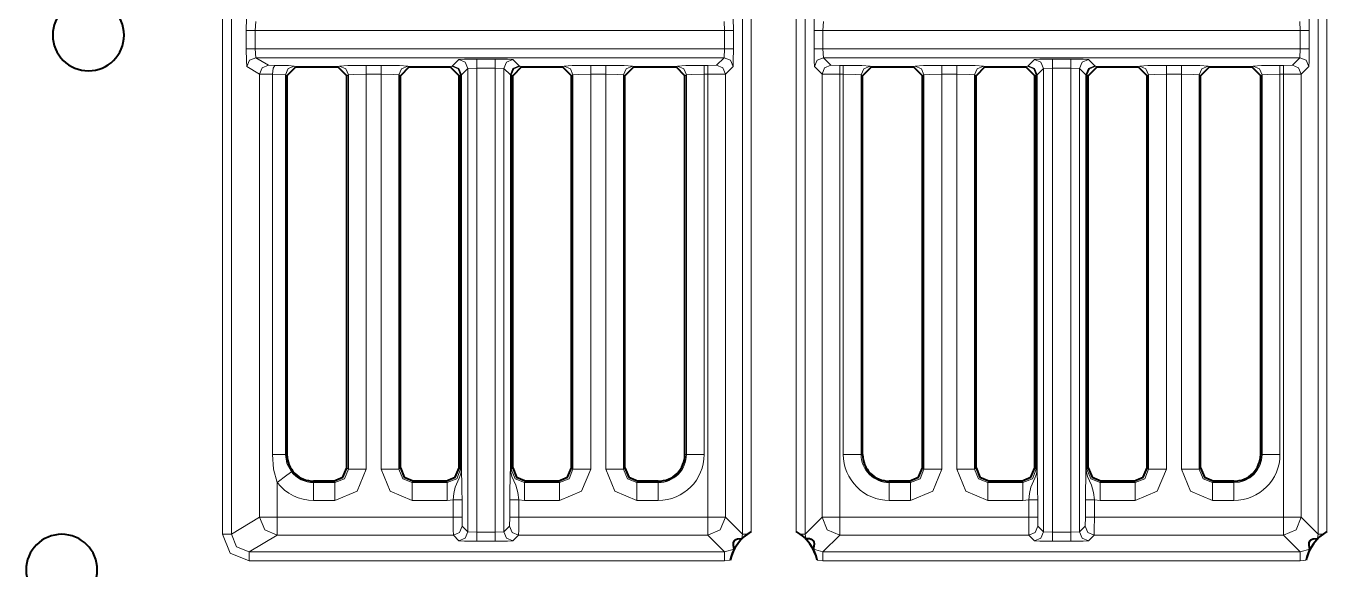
# Model space of a CAD drawing. Header units: millimetres. Extents: x 0 to 2941, y -405 to 1422.
# Drawn here: x 836.1 to 909.1, y 198.2 to 228.7 of the extents above; entities that cross this region are included whole.
import ezdxf

# ---------------------------------------------------------------- set-up
doc = ezdxf.new("R2010")
doc.units = ezdxf.units.MM
doc.layers.add('FINE', color=9, linetype='Continuous')
doc.layers.add('OUTLINE', color=7, linetype='Continuous')

msp = doc.modelspace()

# ---------------------------------------------------------------- linework, layer by layer
at = {"layer": 'FINE', "lineweight": 9}
for p, q in [((847.089, 200.202), (847.089, 254.928)), ((847.589, 254.928), (847.589, 200.202)), ((876.254, 200.203), (876.254, 254.928)), ((876.753, 254.928), (876.753, 200.348)), ((879.28, 200.348), (879.28, 254.928)), ((879.779, 254.928), (879.779, 200.203)), ((908.554, 200.203), (908.554, 254.928)), ((909.053, 254.928), (909.053, 200.348)), ((848.42, 227.428), (848.42, 228.453)), ((848.962, 228.953), (848.92, 228.453)), ((875.255, 228.453), (875.23, 228.953)), ((875.255, 227.428), (875.255, 228.453)), ((875.755, 228.453), (875.755, 227.428)), ((880.278, 227.428), (880.278, 228.453)), ((880.803, 228.953), (880.778, 228.453)), ((907.556, 228.453), (880.778, 228.453)), ((880.778, 228.453), (880.778, 227.428)), ((907.556, 228.453), (907.53, 228.953)), ((907.556, 227.428), (907.556, 228.453)), ((908.055, 228.453), (908.055, 227.428)), ((848.92, 227.428), (848.962, 226.928)), ((875.23, 226.928), (875.255, 227.428)), ((880.778, 227.428), (907.556, 227.428)), ((880.778, 227.428), (880.803, 226.928)), ((907.53, 226.928), (907.556, 227.428)), ((849.163, 226.008), (848.463, 226.428)), ((875.23, 226.928), (848.962, 226.928)), ((848.962, 226.928), (849.663, 226.507)), ((849.663, 226.507), (850.027, 226.495)), ((851.118, 226.46), (851.204, 226.417)), ((853.569, 226.417), (853.651, 226.458)), ((855.149, 226.495), (855.989, 226.495)), ((857.487, 226.458), (857.569, 226.417)), ((859.869, 226.417), (859.951, 226.458)), ((859.951, 226.458), (859.999, 226.466)), ((859.999, 226.466), (860.356, 226.823)), ((860.856, 226.323), (860.499, 225.966)), ((861.356, 226.348), (860.856, 226.323)), ((860.856, 200.331), (860.856, 226.323)), ((861.356, 226.849), (862.382, 226.849)), ((862.882, 226.323), (862.382, 226.348)), ((863.239, 225.966), (862.882, 226.323)), ((862.882, 226.323), (862.882, 200.331)), ((863.381, 226.823), (863.739, 226.466)), ((863.739, 226.466), (863.787, 226.458)), ((863.787, 226.458), (863.869, 226.417)), ((866.169, 226.417), (866.251, 226.458)), ((867.749, 226.495), (868.589, 226.495)), ((870.087, 226.458), (870.169, 226.417)), ((872.535, 226.417), (872.617, 226.458)), ((874.115, 226.495), (874.31, 226.495)), ((874.31, 226.495), (874.81, 226.508)), ((874.81, 226.508), (875.23, 226.928)), ((875.73, 226.428), (875.31, 226.008)), ((880.803, 226.928), (881.223, 226.508)), ((881.223, 226.508), (881.723, 226.495)), ((881.723, 226.495), (881.919, 226.495)), ((883.416, 226.458), (883.498, 226.417)), ((885.864, 226.417), (885.946, 226.458)), ((887.444, 226.495), (888.284, 226.495)), ((889.781, 226.458), (889.864, 226.417)), ((892.164, 226.417), (892.246, 226.458)), ((892.246, 226.458), (892.294, 226.466)), ((892.294, 226.466), (892.651, 226.823)), ((893.651, 226.348), (893.151, 226.323)), ((893.651, 226.348), (893.651, 200.306)), ((894.677, 226.348), (893.651, 226.348)), ((895.176, 226.323), (894.677, 226.348)), ((894.677, 200.306), (894.677, 226.348)), ((895.533, 225.966), (895.176, 226.323)), ((895.176, 226.323), (895.176, 200.331)), ((895.676, 226.823), (896.033, 226.466)), ((896.033, 226.466), (896.082, 226.458)), ((896.082, 226.458), (896.164, 226.417)), ((902.381, 226.458), (902.464, 226.417)), ((904.835, 226.417), (904.917, 226.458)), ((906.415, 226.495), (906.61, 226.495)), ((906.61, 226.495), (907.11, 226.508)), ((849.163, 201.147), (849.163, 226.008)), ((849.891, 225.996), (849.163, 226.008)), ((850.619, 225.96), (849.891, 225.996)), ((849.891, 204.672), (849.891, 225.996)), ((850.704, 225.917), (850.619, 225.96)), ((850.619, 225.96), (850.619, 204.672)), ((854.15, 225.958), (854.069, 225.917)), ((854.15, 203.84), (854.15, 225.958)), ((860.482, 225.966), (860.45, 225.958)), ((860.482, 203.84), (860.482, 225.966)), ((860.499, 225.966), (860.499, 203.84)), ((863.239, 203.84), (863.239, 225.966)), ((863.255, 225.966), (863.255, 203.84)), ((863.287, 225.958), (863.255, 225.966)), ((866.75, 225.958), (866.669, 225.917)), ((866.75, 203.84), (866.75, 225.958)), ((867.749, 225.995), (867.749, 203.84)), ((873.116, 225.958), (873.035, 225.917)), ((873.116, 204.672), (873.116, 225.958)), ((875.31, 226.008), (875.31, 201.147)), ((880.723, 201.147), (880.723, 226.008)), ((882.999, 225.917), (882.917, 225.958)), ((882.917, 225.958), (882.917, 204.672)), ((887.444, 225.995), (887.444, 203.84)), ((888.284, 225.995), (887.444, 225.995)), ((888.284, 203.84), (888.284, 225.995)), ((889.364, 225.917), (889.282, 225.958)), ((889.282, 225.958), (889.282, 203.84)), ((892.777, 225.966), (892.745, 225.958)), ((892.777, 203.84), (892.777, 225.966)), ((895.533, 203.84), (895.533, 225.966)), ((895.55, 225.966), (895.55, 203.84)), ((895.582, 225.958), (895.55, 225.966)), ((895.582, 225.958), (895.582, 203.84)), ((895.664, 225.917), (895.582, 225.958)), ((901.964, 225.917), (901.882, 225.958)), ((901.882, 225.958), (901.882, 203.84)), ((906.415, 225.995), (906.415, 204.672)), ((907.61, 226.008), (907.61, 201.147)), ((850.619, 204.672), (850.704, 204.672)), ((873.035, 204.672), (873.116, 204.672)), ((882.917, 204.672), (882.999, 204.672)), ((905.335, 204.672), (905.416, 204.672)), ((854.069, 203.921), (854.15, 203.84)), ((856.987, 203.84), (857.069, 203.921)), ((860.369, 203.921), (860.45, 203.84)), ((863.287, 203.84), (863.369, 203.921)), ((866.669, 203.921), (866.75, 203.84)), ((869.588, 203.84), (869.669, 203.921)), ((886.364, 203.921), (886.445, 203.84)), ((889.282, 203.84), (889.364, 203.921)), ((892.664, 203.921), (892.745, 203.84)), ((895.582, 203.84), (895.664, 203.921)), ((898.964, 203.921), (899.045, 203.84)), ((901.882, 203.84), (901.964, 203.921)), ((850.163, 203.095), (850.163, 201.147)), ((852.204, 203.172), (852.204, 203.091)), ((852.204, 203.091), (853.401, 203.091)), ((853.401, 203.091), (853.32, 203.172)), ((857.818, 203.172), (857.736, 203.091)), ((857.736, 203.091), (859.701, 203.091)), ((859.701, 203.091), (859.62, 203.172)), ((864.118, 203.172), (864.036, 203.091)), ((864.036, 203.091), (866.001, 203.091)), ((866.001, 203.091), (865.92, 203.172)), ((870.418, 203.172), (870.336, 203.091)), ((870.336, 203.091), (871.535, 203.091)), ((871.535, 203.091), (871.535, 203.172)), ((884.499, 203.172), (884.499, 203.091)), ((884.499, 203.091), (885.696, 203.091)), ((885.696, 203.091), (885.615, 203.172)), ((890.113, 203.172), (890.031, 203.091)), ((896.412, 203.172), (896.331, 203.091)), ((896.331, 203.091), (898.296, 203.091)), ((898.296, 203.091), (898.215, 203.172)), ((902.712, 203.172), (902.631, 203.091)), ((902.631, 203.091), (903.835, 203.091)), ((903.835, 203.091), (903.835, 203.172)), ((853.401, 202.093), (852.204, 202.093)), ((859.701, 202.093), (857.736, 202.093)), ((860.028, 202.123), (859.701, 202.093)), ((860.028, 201.147), (860.028, 202.123)), ((860.528, 202.123), (860.528, 201.147)), ((863.21, 201.147), (863.21, 202.123)), ((864.036, 202.093), (863.709, 202.123)), ((866.001, 202.093), (864.036, 202.093)), ((871.535, 202.093), (870.336, 202.093)), ((885.696, 202.093), (884.499, 202.093)), ((891.996, 202.093), (890.031, 202.093)), ((892.323, 202.123), (891.996, 202.093)), ((892.823, 202.123), (892.823, 201.147)), ((895.504, 201.147), (895.504, 202.123)), ((896.331, 202.093), (896.004, 202.123)), ((903.835, 202.093), (902.631, 202.093)), ((847.589, 200.202), (849.163, 201.147)), ((850.163, 201.147), (860.028, 201.147)), ((860.528, 201.147), (860.541, 200.647)), ((863.197, 200.647), (863.21, 201.147)), ((875.31, 201.147), (876.254, 200.203)), ((879.779, 200.203), (880.723, 201.147)), ((892.823, 201.147), (892.836, 200.647)), ((895.492, 200.647), (895.504, 201.147)), ((907.61, 201.147), (908.554, 200.203)), ((850.163, 200.147), (848.589, 199.203)), ((860.041, 200.147), (850.163, 200.147)), ((860.356, 199.832), (860.041, 200.147)), ((860.541, 200.647), (860.856, 200.331)), ((860.856, 200.331), (861.356, 200.306)), ((862.382, 200.306), (862.882, 200.331)), ((862.882, 200.331), (863.197, 200.647)), ((863.697, 200.147), (863.381, 199.832)), ((874.31, 200.147), (863.697, 200.147)), ((875.254, 199.203), (874.31, 200.147)), ((876.221, 199.948), (876.254, 200.203)), ((879.779, 200.203), (879.813, 199.948)), ((892.336, 200.147), (881.723, 200.147)), ((892.651, 199.832), (892.336, 200.147)), ((892.836, 200.647), (893.151, 200.331)), ((893.151, 200.331), (893.651, 200.306)), ((895.176, 200.331), (895.492, 200.647)), ((908.521, 199.948), (908.554, 200.203)), ((862.382, 199.806), (861.356, 199.806)), ((875.254, 199.203), (875.793, 199.361)), ((880.24, 199.361), (880.779, 199.203)), ((894.677, 199.806), (893.651, 199.806)), ((907.554, 199.203), (908.093, 199.361)), ((848.589, 199.203), (875.254, 199.203)), ((880.779, 198.703), (880.456, 198.739)), ((907.554, 198.703), (880.779, 198.703)), ((907.877, 198.739), (907.554, 198.703))]:
    msp.add_line(p, q, dxfattribs=at)
for points in [[(848.42, 228.453), (848.433, 229.151), (848.463, 229.453)], [(875.31, 229.873), (875.73, 229.453), (875.748, 229.151), (875.755, 228.453)], [(880.278, 228.453), (880.285, 229.151), (880.303, 229.453)], [(907.61, 229.873), (908.03, 229.453), (908.048, 229.151), (908.055, 228.453)], [(848.42, 228.453), (848.574, 228.453), (848.92, 228.453)], [(875.255, 228.453), (848.92, 228.453), (848.92, 227.428), (875.255, 227.428)], [(875.255, 228.453), (875.604, 228.453), (875.755, 228.453)], [(880.778, 228.453), (880.429, 228.453), (880.278, 228.453)], [(907.556, 228.453), (907.904, 228.453), (908.055, 228.453)], [(848.42, 227.428), (848.574, 227.428), (848.92, 227.428)], [(848.463, 226.428), (848.433, 226.73), (848.42, 227.428)], [(875.255, 227.428), (875.604, 227.428), (875.755, 227.428)], [(875.755, 227.428), (875.748, 226.73), (875.73, 226.428)], [(880.778, 227.428), (880.429, 227.428), (880.278, 227.428)], [(880.723, 226.008), (880.303, 226.428), (880.285, 226.73), (880.278, 227.428)], [(907.556, 227.428), (907.904, 227.428), (908.055, 227.428)], [(908.055, 227.428), (908.048, 226.73), (908.03, 226.428), (907.61, 226.008)], [(848.463, 226.428), (848.609, 226.781), (848.962, 226.928)], [(849.163, 226.008), (849.31, 226.361), (849.663, 226.507)], [(849.891, 225.996), (849.932, 226.345), (850.027, 226.495)], [(850.027, 226.495), (850.792, 226.482), (851.118, 226.46)], [(850.619, 225.96), (850.765, 226.313), (851.118, 226.46)], [(853.651, 226.458), (854.116, 226.484), (855.149, 226.495)], [(853.651, 226.458), (854.004, 226.311), (854.15, 225.958)], [(855.149, 226.495), (855.149, 226.344), (855.149, 225.995)], [(855.989, 226.495), (855.989, 226.344), (855.989, 225.995)], [(855.989, 226.495), (857.021, 226.484), (857.487, 226.458)], [(857.487, 226.458), (857.134, 226.311), (856.987, 225.958)], [(859.951, 226.458), (860.304, 226.311), (860.45, 225.958)], [(859.999, 226.466), (860.34, 226.318), (860.482, 225.966)], [(859.999, 226.466), (860.352, 226.319), (860.499, 225.966)], [(860.356, 226.823), (860.658, 226.841), (861.356, 226.849)], [(860.356, 226.823), (860.71, 226.676), (860.856, 226.323)], [(861.356, 226.849), (861.356, 226.697), (861.356, 226.348)], [(862.382, 200.306), (862.382, 226.348), (861.356, 226.348)], [(861.356, 226.348), (861.356, 200.306), (862.382, 200.306)], [(862.382, 226.849), (862.382, 226.697), (862.382, 226.348)], [(862.382, 226.849), (863.08, 226.841), (863.381, 226.823)], [(863.381, 226.823), (863.028, 226.676), (862.882, 226.323)], [(863.739, 226.466), (863.385, 226.319), (863.239, 225.966)], [(863.739, 226.466), (863.398, 226.318), (863.255, 225.966)], [(863.787, 226.458), (863.434, 226.311), (863.287, 225.958)], [(866.251, 226.458), (866.716, 226.484), (867.749, 226.495)], [(866.75, 225.958), (866.604, 226.311), (866.251, 226.458)], [(867.749, 225.995), (867.749, 226.344), (867.749, 226.495)], [(868.589, 225.995), (868.589, 226.344), (868.589, 226.495)], [(868.589, 226.495), (869.621, 226.484), (870.087, 226.458)], [(869.588, 225.958), (869.734, 226.311), (870.087, 226.458)], [(872.617, 226.458), (873.082, 226.484), (874.115, 226.495)], [(872.617, 226.458), (872.969, 226.311), (873.116, 225.958)], [(874.115, 226.495), (874.115, 226.344), (874.115, 225.995)], [(874.31, 226.495), (874.31, 226.344), (874.31, 225.995)], [(874.81, 226.508), (875.163, 226.361), (875.31, 226.008)], [(875.23, 226.928), (875.583, 226.781), (875.73, 226.428)], [(880.803, 226.928), (880.45, 226.781), (880.303, 226.428)], [(881.223, 226.508), (880.87, 226.361), (880.723, 226.008)], [(907.11, 226.508), (907.53, 226.928), (880.803, 226.928)], [(881.723, 226.495), (881.723, 226.344), (881.723, 225.995)], [(881.919, 225.995), (881.919, 226.344), (881.919, 226.495)], [(881.919, 226.495), (882.951, 226.484), (883.416, 226.458)], [(882.917, 225.958), (883.064, 226.311), (883.416, 226.458)], [(885.946, 226.458), (886.411, 226.484), (887.444, 226.495)], [(885.946, 226.458), (886.298, 226.311), (886.445, 225.958)], [(887.444, 226.495), (887.444, 226.344), (887.444, 225.995)], [(888.284, 226.495), (888.284, 226.344), (888.284, 225.995)], [(888.284, 226.495), (889.316, 226.484), (889.781, 226.458)], [(889.781, 226.458), (889.429, 226.311), (889.282, 225.958)], [(892.246, 226.458), (892.598, 226.311), (892.745, 225.958)], [(892.294, 226.466), (892.634, 226.318), (892.777, 225.966)], [(892.294, 226.466), (892.647, 226.319), (892.794, 225.966)], [(892.651, 226.823), (892.953, 226.841), (893.651, 226.849)], [(892.651, 226.823), (893.004, 226.676), (893.151, 226.323)], [(893.151, 200.331), (893.151, 226.323), (892.794, 225.966), (892.794, 203.84)], [(893.651, 226.849), (893.651, 226.697), (893.651, 226.348)], [(893.651, 226.849), (894.677, 226.849), (895.374, 226.841), (895.676, 226.823)], [(894.677, 226.849), (894.677, 226.697), (894.677, 226.348)], [(895.676, 226.823), (895.323, 226.676), (895.176, 226.323)], [(896.033, 226.466), (895.68, 226.319), (895.533, 225.966)], [(896.033, 226.466), (895.693, 226.318), (895.55, 225.966)], [(896.082, 226.458), (895.729, 226.311), (895.582, 225.958)], [(898.463, 226.417), (898.546, 226.458), (899.011, 226.484), (900.043, 226.495), (900.884, 226.495)], [(898.546, 226.458), (898.898, 226.311), (899.045, 225.958)], [(900.043, 225.995), (900.043, 226.344), (900.043, 226.495)], [(900.884, 225.995), (900.884, 226.344), (900.884, 226.495)], [(900.884, 226.495), (901.916, 226.484), (902.381, 226.458)], [(901.882, 225.958), (902.029, 226.311), (902.381, 226.458)], [(904.917, 226.458), (905.382, 226.484), (906.415, 226.495)], [(904.917, 226.458), (905.27, 226.311), (905.416, 225.958)], [(906.415, 226.495), (906.415, 226.344), (906.415, 225.995)], [(906.61, 226.495), (906.61, 226.344), (906.61, 225.995)], [(907.11, 226.508), (907.463, 226.361), (907.61, 226.008)], [(907.53, 226.928), (907.883, 226.781), (908.03, 226.428)], [(855.149, 225.995), (854.461, 225.984), (854.15, 225.958)], [(855.989, 203.84), (855.989, 225.995), (855.149, 225.995), (855.149, 203.84)], [(856.987, 225.958), (856.677, 225.984), (855.989, 225.995)], [(857.069, 225.917), (856.987, 225.958), (856.987, 203.84)], [(860.45, 203.84), (860.45, 225.958), (860.369, 225.917)], [(860.499, 225.966), (860.494, 225.966), (860.482, 225.966)], [(863.255, 225.966), (863.244, 225.966), (863.239, 225.966)], [(863.369, 225.917), (863.287, 225.958), (863.287, 203.84)], [(863.709, 202.123), (863.709, 201.147), (874.31, 201.147), (874.31, 225.995)], [(867.749, 225.995), (867.06, 225.984), (866.75, 225.958)], [(868.589, 203.84), (868.589, 225.995), (867.749, 225.995)], [(869.588, 225.958), (869.277, 225.984), (868.589, 225.995)], [(869.669, 225.917), (869.588, 225.958), (869.588, 203.84)], [(874.115, 225.995), (873.426, 225.984), (873.116, 225.958)], [(874.31, 225.995), (874.115, 225.995), (874.115, 204.672)], [(875.31, 226.008), (875.008, 225.999), (874.31, 225.995)], [(881.723, 225.995), (881.025, 225.999), (880.723, 226.008)], [(881.919, 204.672), (881.919, 225.995), (881.723, 225.995)], [(881.723, 225.995), (881.723, 201.147), (892.323, 201.147), (892.323, 202.123)], [(882.917, 225.958), (882.607, 225.984), (881.919, 225.995)], [(886.445, 203.84), (886.445, 225.958), (886.364, 225.917)], [(887.444, 225.995), (886.755, 225.984), (886.445, 225.958)], [(889.282, 225.958), (888.972, 225.984), (888.284, 225.995)], [(892.745, 203.84), (892.745, 225.958), (892.664, 225.917)], [(892.794, 225.966), (892.789, 225.966), (892.777, 225.966)], [(895.55, 225.966), (895.538, 225.966), (895.533, 225.966)], [(899.045, 203.84), (899.045, 225.958), (898.964, 225.917)], [(900.043, 225.995), (899.355, 225.984), (899.045, 225.958)], [(900.884, 203.84), (900.884, 225.995), (900.043, 225.995), (900.043, 203.84)], [(901.882, 225.958), (901.572, 225.984), (900.884, 225.995)], [(905.416, 204.672), (905.416, 225.958), (905.335, 225.917)], [(906.415, 225.995), (905.726, 225.984), (905.416, 225.958)], [(906.61, 201.147), (906.61, 225.995), (906.415, 225.995)], [(907.61, 226.008), (907.308, 225.999), (906.61, 225.995)], [(850.619, 204.672), (850.401, 204.672), (849.891, 204.672)], [(850.163, 203.095), (849.959, 203.852), (849.891, 204.672)], [(850.619, 204.672), (850.702, 204.169), (850.953, 203.705)], [(874.115, 204.672), (873.426, 204.672), (873.116, 204.672)], [(881.919, 204.672), (882.607, 204.672), (882.917, 204.672)], [(905.416, 204.672), (905.726, 204.672), (906.415, 204.672)], [(850.953, 203.705), (850.707, 203.516), (850.163, 203.095)], [(853.401, 203.091), (853.932, 203.309), (854.15, 203.84)], [(855.149, 203.84), (854.637, 202.604), (853.401, 202.093)], [(855.149, 203.84), (854.461, 203.84), (854.15, 203.84)], [(856.987, 203.84), (856.677, 203.84), (855.989, 203.84)], [(857.736, 202.093), (856.5, 202.604), (855.989, 203.84)], [(856.987, 203.84), (857.206, 203.309), (857.736, 203.091)], [(859.701, 203.091), (860.232, 203.309), (860.45, 203.84)], [(860.028, 202.123), (860.071, 202.487), (860.149, 202.83), (860.374, 203.348), (860.425, 203.485), (860.454, 203.591), (860.477, 203.737), (860.482, 203.807), (860.482, 203.84)], [(860.482, 203.84), (860.461, 203.84), (860.45, 203.84)], [(860.499, 203.84), (860.494, 203.84), (860.482, 203.84)], [(860.499, 203.84), (860.499, 203.828), (860.499, 203.8), (860.5, 203.741), (860.502, 203.692), (860.505, 203.618), (860.519, 203.124), (860.526, 202.653), (860.528, 202.123)], [(863.21, 202.123), (863.213, 202.715), (863.222, 203.263), (863.235, 203.671), (863.238, 203.779), (863.239, 203.813), (863.239, 203.84)], [(863.239, 203.84), (863.244, 203.84), (863.255, 203.84)], [(863.255, 203.84), (863.258, 203.769), (863.267, 203.683), (863.327, 203.443), (863.548, 202.944), (863.659, 202.53), (863.709, 202.123)], [(863.287, 203.84), (863.277, 203.84), (863.255, 203.84)], [(863.287, 203.84), (863.506, 203.309), (864.036, 203.091)], [(866.001, 203.091), (866.532, 203.309), (866.75, 203.84)], [(867.749, 203.84), (867.237, 202.604), (866.001, 202.093)], [(867.749, 203.84), (867.06, 203.84), (866.75, 203.84)], [(868.589, 203.84), (869.277, 203.84), (869.588, 203.84)], [(870.336, 202.093), (869.1, 202.604), (868.589, 203.84)], [(869.588, 203.84), (869.806, 203.309), (870.336, 203.091)], [(885.696, 203.091), (886.227, 203.309), (886.445, 203.84)], [(887.444, 203.84), (886.932, 202.604), (885.696, 202.093)], [(886.445, 203.84), (886.755, 203.84), (887.444, 203.84)], [(889.282, 203.84), (888.972, 203.84), (888.284, 203.84)], [(890.031, 202.093), (888.795, 202.604), (888.284, 203.84)], [(889.282, 203.84), (889.5, 203.309), (890.031, 203.091)], [(891.996, 203.091), (892.527, 203.309), (892.745, 203.84)], [(892.323, 202.123), (892.366, 202.487), (892.444, 202.83), (892.669, 203.348), (892.72, 203.485), (892.749, 203.591), (892.772, 203.737), (892.777, 203.807), (892.777, 203.84), (892.756, 203.84), (892.745, 203.84)], [(892.794, 203.84), (892.789, 203.84), (892.777, 203.84)], [(892.794, 203.84), (892.794, 203.828), (892.794, 203.8), (892.795, 203.741), (892.797, 203.692), (892.799, 203.618), (892.813, 203.124), (892.82, 202.653), (892.823, 202.123)], [(895.504, 202.123), (895.507, 202.715), (895.517, 203.263), (895.53, 203.671), (895.533, 203.779), (895.533, 203.813), (895.533, 203.84)], [(895.533, 203.84), (895.538, 203.84), (895.55, 203.84)], [(895.582, 203.84), (895.571, 203.84), (895.55, 203.84)], [(895.55, 203.84), (895.552, 203.769), (895.561, 203.683), (895.621, 203.443), (895.843, 202.944), (895.954, 202.53), (896.004, 202.123)], [(895.582, 203.84), (895.8, 203.309), (896.331, 203.091)], [(900.043, 203.84), (899.532, 202.604), (898.296, 202.093), (896.331, 202.093)], [(898.296, 203.091), (898.827, 203.309), (899.045, 203.84)], [(900.043, 203.84), (899.355, 203.84), (899.045, 203.84)], [(900.884, 203.84), (901.572, 203.84), (901.882, 203.84)], [(902.631, 202.093), (901.395, 202.604), (900.884, 203.84)], [(901.882, 203.84), (902.1, 203.309), (902.631, 203.091)], [(852.204, 203.091), (852.204, 202.781), (852.204, 202.093)], [(853.401, 203.091), (853.401, 202.781), (853.401, 202.093)], [(857.736, 203.091), (857.736, 202.781), (857.736, 202.093)], [(859.701, 203.091), (859.701, 202.781), (859.701, 202.093)], [(864.036, 203.091), (864.036, 202.781), (864.036, 202.093)], [(866.001, 203.091), (866.001, 202.781), (866.001, 202.093)], [(870.336, 202.093), (870.336, 202.781), (870.336, 203.091)], [(871.535, 202.093), (871.535, 202.781), (871.535, 203.091)], [(884.499, 203.091), (884.499, 202.781), (884.499, 202.093)], [(885.696, 203.091), (885.696, 202.781), (885.696, 202.093)], [(890.031, 203.091), (891.996, 203.091), (891.915, 203.172)], [(890.031, 203.091), (890.031, 202.781), (890.031, 202.093)], [(891.996, 203.091), (891.996, 202.781), (891.996, 202.093)], [(896.331, 203.091), (896.331, 202.781), (896.331, 202.093)], [(898.296, 203.091), (898.296, 202.781), (898.296, 202.093)], [(902.631, 202.093), (902.631, 202.781), (902.631, 203.091)], [(903.835, 202.093), (903.835, 202.781), (903.835, 203.091)], [(860.528, 202.123), (860.377, 202.123), (860.028, 202.123)], [(863.21, 202.123), (863.361, 202.123), (863.709, 202.123)], [(892.823, 202.123), (892.672, 202.123), (892.323, 202.123)], [(895.504, 202.123), (895.655, 202.123), (896.004, 202.123)], [(896.004, 202.123), (896.004, 201.147), (906.61, 201.147)], [(850.163, 200.147), (849.457, 200.44), (849.163, 201.147)], [(850.163, 201.147), (849.471, 201.147), (849.163, 201.147)], [(850.163, 201.147), (850.163, 200.449), (850.163, 200.147)], [(860.528, 201.147), (860.377, 201.147), (860.028, 201.147)], [(860.041, 200.147), (860.032, 200.449), (860.028, 201.147)], [(863.21, 201.147), (863.361, 201.147), (863.709, 201.147)], [(863.709, 201.147), (863.706, 200.449), (863.697, 200.147)], [(874.31, 201.147), (874.31, 200.449), (874.31, 200.147)], [(875.31, 201.147), (875.017, 200.44), (874.31, 200.147)], [(875.31, 201.147), (875.008, 201.147), (874.31, 201.147)], [(881.723, 200.147), (881.016, 200.44), (880.723, 201.147)], [(881.723, 201.147), (881.025, 201.147), (880.723, 201.147)], [(881.723, 200.147), (881.723, 200.449), (881.723, 201.147)], [(892.823, 201.147), (892.672, 201.147), (892.323, 201.147)], [(892.336, 200.147), (892.327, 200.449), (892.323, 201.147)], [(895.504, 201.147), (895.655, 201.147), (896.004, 201.147)], [(896.004, 201.147), (896, 200.449), (895.991, 200.147)], [(906.61, 200.147), (906.61, 200.449), (906.61, 201.147)], [(907.61, 201.147), (907.317, 200.44), (906.61, 200.147)], [(907.61, 201.147), (907.308, 201.147), (906.61, 201.147)], [(847.589, 200.202), (847.435, 200.202), (847.089, 200.202)], [(848.589, 198.703), (847.529, 199.142), (847.089, 200.202)], [(847.589, 200.202), (847.882, 199.495), (848.589, 199.203)], [(860.541, 200.647), (860.394, 200.293), (860.041, 200.147)], [(860.856, 200.331), (860.71, 199.978), (860.356, 199.832)], [(861.356, 200.306), (861.356, 199.957), (861.356, 199.806)], [(862.382, 200.306), (862.382, 199.957), (862.382, 199.806)], [(862.882, 200.331), (863.028, 199.978), (863.381, 199.832)], [(863.197, 200.647), (863.343, 200.293), (863.697, 200.147)], [(876.531, 200.203), (876.332, 200.203), (876.254, 200.203)], [(879.502, 200.203), (879.701, 200.203), (879.779, 200.203)], [(881.723, 200.147), (880.779, 199.203), (907.554, 199.203), (906.61, 200.147)], [(892.836, 200.647), (892.689, 200.293), (892.336, 200.147)], [(893.151, 200.331), (893.004, 199.978), (892.651, 199.832)], [(893.651, 200.306), (894.677, 200.306), (895.176, 200.331)], [(893.651, 200.306), (893.651, 199.957), (893.651, 199.806)], [(894.677, 200.306), (894.677, 199.957), (894.677, 199.806)], [(895.176, 200.331), (895.323, 199.978), (895.676, 199.832)], [(895.492, 200.647), (895.638, 200.293), (895.991, 200.147)], [(906.61, 200.147), (895.991, 200.147), (895.676, 199.832)], [(908.554, 200.203), (908.632, 200.203), (908.831, 200.203)], [(861.356, 199.806), (860.658, 199.814), (860.356, 199.832)], [(863.381, 199.832), (863.08, 199.814), (862.382, 199.806)], [(893.651, 199.806), (892.953, 199.814), (892.651, 199.832)], [(895.676, 199.832), (895.374, 199.814), (894.677, 199.806)], [(848.589, 199.203), (848.589, 199.052), (848.589, 198.703)], [(875.577, 198.739), (875.254, 198.703), (848.589, 198.703)], [(875.254, 199.203), (875.254, 199.052), (875.254, 198.703)], [(880.779, 199.203), (880.779, 199.052), (880.779, 198.703)], [(907.554, 199.203), (907.554, 199.052), (907.554, 198.703)]]:
    msp.add_lwpolyline(points, dxfattribs=at)
for points in [[(871.535, 203.091, 0.414214), (873.116, 204.672)], [(871.535, 202.092, 0.414204), (874.115, 204.672)], [(881.919, 204.672, 0.414223), (884.499, 202.092)], [(882.917, 204.672, 0.414214), (884.499, 203.091)], [(903.835, 203.091, 0.414198), (905.416, 204.672)], [(903.835, 202.092, 0.414204), (906.415, 204.672)], [(850.953, 203.705, 0.232253), (852.204, 203.091)], [(850.163, 203.095, 0.23223), (852.204, 202.092)]]:
    msp.add_lwpolyline(points, format="xyb", dxfattribs=at)
at = {"layer": 'OUTLINE', "lineweight": 40}
for p, q in [((851.204, 226.417), (850.704, 225.917)), ((851.204, 226.417), (853.569, 226.417)), ((854.069, 225.917), (853.569, 226.417)), ((857.569, 226.417), (857.069, 225.917)), ((857.569, 226.417), (859.869, 226.417)), ((860.369, 225.917), (859.869, 226.417)), ((863.869, 226.417), (863.369, 225.917)), ((863.869, 226.417), (866.169, 226.417)), ((866.669, 225.917), (866.169, 226.417)), ((870.169, 226.417), (869.669, 225.917)), ((870.169, 226.417), (872.535, 226.417)), ((873.035, 225.917), (872.535, 226.417)), ((883.498, 226.417), (882.999, 225.917)), ((883.498, 226.417), (885.864, 226.417)), ((886.364, 225.917), (885.864, 226.417)), ((889.864, 226.417), (889.364, 225.917)), ((889.864, 226.417), (892.164, 226.417)), ((892.664, 225.917), (892.164, 226.417)), ((896.164, 226.417), (895.664, 225.917)), ((896.164, 226.417), (898.463, 226.417)), ((898.964, 225.917), (898.463, 226.417)), ((902.464, 226.417), (901.964, 225.917)), ((902.464, 226.417), (904.835, 226.417)), ((905.335, 225.917), (904.835, 226.417)), ((850.704, 225.917), (850.704, 204.672)), ((854.069, 203.921), (854.069, 225.917)), ((857.069, 203.921), (857.069, 225.917)), ((860.369, 203.921), (860.369, 225.917)), ((863.369, 203.921), (863.369, 225.917)), ((866.669, 203.921), (866.669, 225.917)), ((869.669, 203.921), (869.669, 225.917)), ((873.035, 204.672), (873.035, 225.917)), ((882.999, 204.672), (882.999, 225.917)), ((886.364, 203.921), (886.364, 225.917)), ((889.364, 203.921), (889.364, 225.917)), ((892.664, 203.921), (892.664, 225.917)), ((895.664, 203.921), (895.664, 225.917)), ((898.964, 203.921), (898.964, 225.917)), ((901.964, 203.921), (901.964, 225.917)), ((905.335, 204.672), (905.335, 225.917)), ((853.32, 203.172), (852.204, 203.172)), ((859.62, 203.172), (857.818, 203.172)), ((865.92, 203.172), (864.118, 203.172)), ((871.535, 203.172), (870.418, 203.172)), ((885.615, 203.172), (884.499, 203.172)), ((891.915, 203.172), (890.113, 203.172)), ((898.215, 203.172), (896.412, 203.172)), ((903.835, 203.172), (902.712, 203.172)), ((876.753, 200.348), (876.531, 200.203)), ((909.053, 200.348), (908.831, 200.203))]:
    msp.add_line(p, q, dxfattribs=at)
for points in [[(841.566, 228.19, 0.414201), (839.567, 230.19, 0.414226), (837.567, 228.19, 0.414226), (839.567, 226.191, 0.414201)], [(840.067, 198.19, 0.414201), (838.067, 200.19, 0.414226), (836.067, 198.19, 0.414226), (838.067, 196.19, 0.414201)]]:
    msp.add_lwpolyline(points, format="xyb", close=True, dxfattribs=at)
for points in [[(850.704, 204.672, 0.414214), (852.204, 203.172)], [(871.535, 203.172, 0.414214), (873.035, 204.672)], [(882.999, 204.672, 0.41423), (884.499, 203.172)], [(903.835, 203.172, 0.414214), (905.335, 204.672)], [(876.753, 200.348, 0.207912), (875.578, 198.739)], [(880.456, 198.739, 0.208008), (879.28, 200.348)], [(909.053, 200.348, 0.20796), (907.877, 198.739)]]:
    msp.add_lwpolyline(points, format="xyb", dxfattribs=at)
for points in [[(853.32, 203.172), (853.849, 203.392), (854.069, 203.921)], [(857.069, 203.921), (857.288, 203.392), (857.818, 203.172)], [(859.62, 203.172), (860.15, 203.392), (860.369, 203.921)], [(863.369, 203.921), (863.588, 203.392), (864.118, 203.172)], [(865.92, 203.172), (866.45, 203.392), (866.669, 203.921)], [(869.669, 203.921), (869.888, 203.392), (870.418, 203.172)], [(885.615, 203.172), (886.144, 203.392), (886.364, 203.921)], [(889.364, 203.921), (889.583, 203.392), (890.113, 203.172)], [(891.915, 203.172), (892.444, 203.392), (892.664, 203.921)], [(895.664, 203.921), (895.883, 203.392), (896.412, 203.172)], [(898.215, 203.172), (898.744, 203.392), (898.964, 203.921)], [(901.964, 203.921), (902.183, 203.392), (902.712, 203.172)], [(876.531, 200.203), (876.36, 200.069), (876.269, 199.99), (876.232, 199.956), (876.221, 199.948)], [(879.813, 199.948), (879.797, 199.96), (879.746, 200.006), (879.612, 200.12), (879.502, 200.203), (879.28, 200.348)], [(908.831, 200.203), (908.66, 200.069), (908.569, 199.99), (908.532, 199.956), (908.521, 199.948)], [(875.793, 199.361), (875.786, 199.342), (875.757, 199.277), (875.689, 199.111), (875.617, 198.892), (875.577, 198.739)], [(875.793, 199.361), (875.774, 199.435), (875.752, 199.605), (875.762, 199.716), (875.797, 199.811), (875.807, 199.826), (875.811, 199.833), (875.813, 199.836), (875.815, 199.838), (875.817, 199.841), (875.818, 199.843), (875.82, 199.845), (875.823, 199.849), (875.831, 199.858), (875.849, 199.876), (875.888, 199.906), (875.985, 199.945), (876.22, 199.948)], [(879.813, 199.948), (879.878, 199.955), (880.024, 199.95), (880.118, 199.921), (880.195, 199.866), (880.207, 199.853), (880.212, 199.846), (880.214, 199.844), (880.216, 199.841), (880.218, 199.838), (880.22, 199.836), (880.222, 199.832), (880.228, 199.824), (880.239, 199.805), (880.258, 199.762), (880.279, 199.664), (880.253, 199.409), (880.24, 199.361)], [(880.456, 198.739), (880.39, 198.98), (880.324, 199.164), (880.268, 199.295), (880.246, 199.345), (880.24, 199.361)], [(908.093, 199.361), (908.086, 199.342), (908.057, 199.277), (907.989, 199.111), (907.917, 198.892), (907.877, 198.739)], [(908.093, 199.361), (908.074, 199.435), (908.052, 199.605), (908.062, 199.716), (908.097, 199.811), (908.107, 199.826), (908.111, 199.833), (908.113, 199.836), (908.115, 199.838), (908.117, 199.841), (908.118, 199.843), (908.12, 199.845), (908.123, 199.849), (908.131, 199.858), (908.148, 199.876), (908.188, 199.906), (908.285, 199.945), (908.52, 199.948)]]:
    msp.add_lwpolyline(points, dxfattribs=at)

doc.saveas('drawing.dxf')
